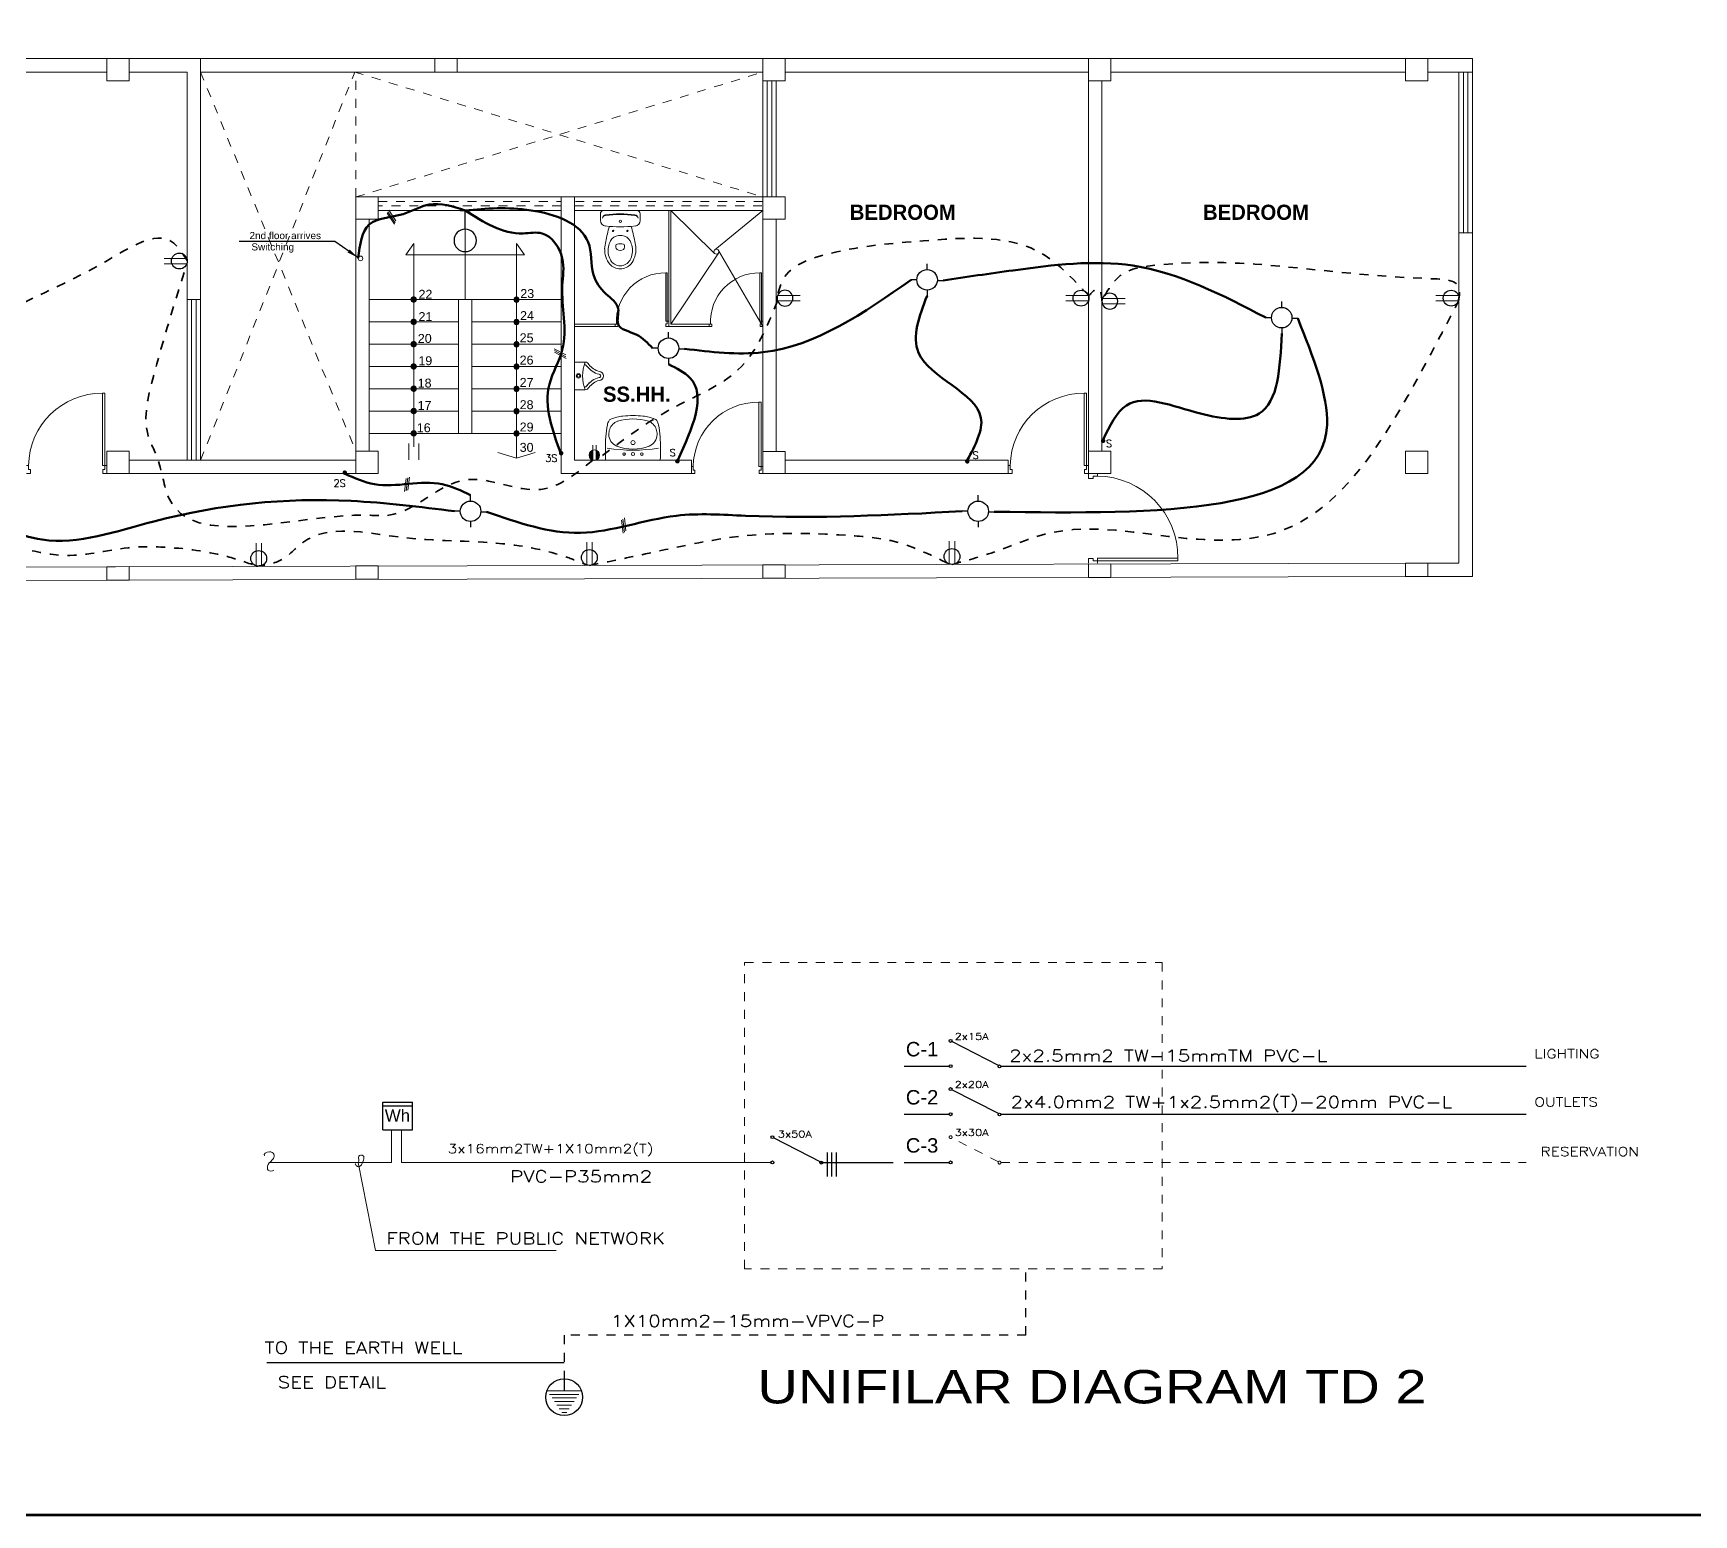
# Model space of a CAD drawing. Header units: millimetres. Extents: x 565 to 912, y 163 to 192.
# Drawn here: x 870.64 to 889.25, y 163.22 to 179.82 of the extents above; entities that cross this region are included whole.
import ezdxf

# ---------------------------------------------------------------- set-up
doc = ezdxf.new("R2010")
doc.units = ezdxf.units.MM
doc.header["$LTSCALE"] = 0.0125
doc.linetypes.add('DASHED', pattern=[0.75, 0.5, -0.25])
doc.linetypes.add('DASHED2', pattern=[9.525, 6.35, -3.175])
for name, color, linetype in [('02', 2, 'Continuous'), ('DEQUIPO', 3, 'Continuous'), ('EQUIP', 3, 'Continuous'), ('SANITARIOS', 3, 'Continuous'), ('TEXTOS06', 6, 'Continuous')]:
    doc.layers.add(name, color=color, linetype=linetype)
for name, color, linetype, lineweight in [('03', 3, 'Continuous', 0), ('EQUIPO', 2, 'Continuous', 15), ('luz', 20, 'Continuous', 50), ('MARKO', 186, 'Continuous', 80), ('MURO ALTO', 40, 'Continuous', 70), ('P2A', 4, 'DASHED2', 35), ('proy', 254, 'Continuous', 0), ('PROYECCCIONES', 9, 'DASHED2', 9), ('TEXTO', 6, 'Continuous', 15), ('textoluz', 2, 'Continuous', 5), ('TEXTURA', 210, 'Continuous', 5)]:
    doc.layers.add(name, color=color, linetype=linetype, lineweight=lineweight)
doc.styles.add('ARIAL', font='arial.ttf')
doc.styles.add('F-1', font='arial.ttf', dxfattribs={"height": 0.3})
doc.styles.add('op', font='romab___.ttf')
doc.styles.add('R02TITULOS', font='swisse.ttf', dxfattribs={"width": 1.2, "height": 1})
doc.styles.add('ROMANS', font='romans.shx')
doc.styles.add('SIMPLEX', font='simplex.shx')
doc.styles.add('STYLE1', font='arial.ttf', dxfattribs={"height": 0.5})
doc.dimstyles.get("Standard").update_dxf_attribs({"dimtxt": 0.18, "dimasz": 0.18, "dimexe": 0.18, "dimexo": 0.0625, "dimgap": 0.09, "dimtad": 0, "dimtih": 1, "dimtoh": 1, "dimdec": 4, "dimzin": 0, "dimdsep": 46, "dimtxsty": 'Standard', "dimcen": 0.09, "dimadec": 0, "dimazin": 0, "dimtfac": 1, "dimtdec": 4, "dimtofl": 0, "dimtmove": 0, "dimatfit": 3, "dimfxl": 0, "dimtolj": 1, "dimtzin": 0, "dimarcsym": 0})

# ---------------------------------------------------------------- blocks, each defined once
blk = doc.blocks.new('P1.0m')
at = {"layer": 'EQUIPO'}
blk.add_lwpolyline([(0.025, 0), (0.055, 0), (0.055, 0.9), (0.025, 0.9)], close=True, dxfattribs=at)
for points in [[(0, -0.1), (0.05, -0.1), (0.05, -0.05), (0.025, -0.05), (0.025, 0), (0, 0)], [(1, -0.1), (0.95, -0.1), (0.95, -0.05), (0.975, -0.05), (0.975, 0), (1, 0)]]:
    blk.add_lwpolyline(points, dxfattribs=at)
at = {"layer": 'EQUIPO', "color": 252}
blk.add_arc((0.065, -0.01), 0.91, 0.6296, 90.6296, dxfattribs=at)
blk = doc.blocks.new('P0.9m')
at = {"xscale": 0.9000092295639774, "yscale": 0.9000092295639774, "zscale": 0.9000092295639774}
blk.add_blockref('P1.0m', (-0.9, 0), dxfattribs=at)
blk = doc.blocks.new('p-0.80')
at = {"layer": 'proy', "xscale": -0.7999999999999545, "yscale": 0.8000000000000114}
blk.add_blockref('P1.0m', (0.8, 0.08), dxfattribs=at)
blk = doc.blocks.new('2salago2')
at = {"color": 0}
blk.add_line((0.306, 0), (-0.306, 0), dxfattribs=at)
for centre, radius in [((-0.1, -0.07), 0.015), ((0, -0.198), 0.023), ((0, -0.07), 0.0175), ((0.1, -0.07), 0.015)]:
    blk.add_circle(centre, radius, dxfattribs=at)
for centre, radius, start, end in [((2.191, -0.113), 2.5, 177.4205, 183.4509), ((-2.191, -0.113), 2.5, 356.5491, 2.5795), ((0, -1.913), 1.8, 80.8164, 99.1836), ((-0.131, -0.29), 0.14, 111.339, 179.542), ((0, -0.625), 0.5, 68.661, 111.339), ((0.131, -0.29), 0.14, 0.458, 68.661), ((0.446, -0.238), 0.75, 181.8825, 192.3676), ((-0.091, -0.29), 0.18, 179.542, 199.3667), ((-0.129, -0.303), 0.14, 199.3667, 251.7), ((0.129, -0.303), 0.14, 288.3, 340.6333), ((0.091, -0.29), 0.18, 340.6333, 0.458), ((-0.446, -0.238), 0.75, 347.6324, 358.1175), ((-0.075, -0.34), 0.22, 195.6857, 206.8202), ((-0.229, -0.417), 0.048, 206.8202, 247.8767), ((-0.058, 0.002), 0.5, 247.8767, 263.7815), ((0, 0.086), 0.55, 251.7, 288.3), ((0, 0.9), 1.4, 265.3857, 274.6143), ((0.058, 0.002), 0.5, 276.2185, 292.1233), ((0.229, -0.417), 0.048, 292.1233, 333.1798), ((0.075, -0.34), 0.22, 333.1798, 344.3143)]:
    blk.add_arc(centre, radius, start, end, dxfattribs=at)
blk = doc.blocks.new('Urin-1zp')
for p, q in [((-0.156, 0), (0.156, 0)), ((-0.156, -0.12), (-0.156, 0)), ((0.156, -0.12), (0.156, 0))]:
    blk.add_line(p, q)
blk.add_lwpolyline([(0.156, -0.12, -0.230187), (0.128, -0.162, 0.160749), (0.05, -0.275, -1), (-0.05, -0.275, 0.160749), (-0.128, -0.162, -0.230187), (-0.156, -0.12)], format="xyb")
at = {"color": 9}
blk.add_lwpolyline([(-0.128, -0.11), (-0.128, -0.113), (-0.127, -0.116, 0.230187), (-0.113, -0.136), (-0.109, -0.138, -0.16973), (-0.019, -0.275, 1.058274), (0.019, -0.275, -0.16973), (0.109, -0.138), (0.113, -0.136, 0.23226), (0.127, -0.116), (0.128, -0.113), (0.128, -0.11)], format="xyb", dxfattribs=at)
for radius in [0.025, 0.015]:
    blk.add_circle((0, -0.045), radius, dxfattribs=at)
for centre, radius, start, end in [((0, -0.513), 0.423, 68.2968, 111.7032), ((-0.099, -0.111), 0.0284, 188.5669, 240.4187), ((-0.26, -0.336), 0.249, 14.2251, 52.7571)]:
    blk.add_arc(centre, radius, start, end)
blk = doc.blocks.new('2SAINVI1')
at = {"color": 0, "linetype": 'ByBlock'}
for p, q in [((0.04, 0.222), (0.112, 0.222)), ((0, -0.183), (0, 0.183)), ((0.413, 0.048), (0.393, 0.048)), ((0.413, -0.048), (0.393, -0.048)), ((0.04, -0.222), (0.112, -0.222))]:
    blk.add_line(p, q, dxfattribs=at)
for centre, radius in [((0.122, 0), 0.0135), ((0.122, 0), 0.0135), ((0.23, 0.08), 0.0075), ((0.23, -0.08), 0.0075)]:
    blk.add_circle(centre, radius, dxfattribs=at)
for centre, radius, start, end in [((0.04, 0.183), 0.04, 90, 180), ((0.089, 0.16), 0.04, 90, 173.7281), ((0.096, 0.16), 0.04, 100.2428, 173.7859), ((0.112, 0.159), 0.064, 6.7931, 90), ((1.54, 0), 1.5, 173.7281, 186.2719), ((1.54, 0), 1.493, 173.6755, 186.3306), ((-1.219, 0), 1.404, 353.2069, 6.7931), ((0.85, -2.286), 2.5, 101.5744, 105.544), ((0.46, 0), 0.18, 173.7581, 186.2419), ((0.396, 0.007), 0.116, 117.4027, 173.7581), ((0.458, -0.112), 0.25, 101.6195, 117.4027), ((0.476, -0.423), 0.6, 94.3794, 102.2907), ((0.676, 0), 0.3, 173.3508, 186.6492), ((0.393, 0.033), 0.015, 90, 173.3508), ((0.451, -0.079), 0.216, 60.8839, 101.6195), ((0.413, 0.018), 0.03, 36.8699, 90), ((0.44, -0.085), 0.26, 51.2869, 92.3028), ((0.389, 0), 0.06, 323.1301, 36.8699), ((0.495, 0), 0.126, 299.1161, 60.8839), ((0.495, 0), 0.16, 312.4362, 47.5638), ((0.04, -0.183), 0.04, 180, 270), ((0.089, -0.16), 0.04, 186.2719, 270), ((0.096, -0.16), 0.04, 186.2141, 259.7572), ((0.112, -0.159), 0.064, 270, 353.2069), ((0.85, 2.286), 2.5, 254.456, 258.4256), ((0.396, -0.007), 0.116, 186.2419, 242.5973), ((0.458, 0.112), 0.25, 242.5973, 258.3805), ((0.476, 0.423), 0.6, 257.7093, 265.6206), ((0.393, -0.033), 0.015, 186.6492, 270), ((0.451, 0.079), 0.216, 258.3805, 299.1161), ((0.413, -0.018), 0.03, 270, 323.1301), ((0.44, 0.085), 0.26, 267.6972, 308.7131)]:
    blk.add_arc(centre, radius, start, end, dxfattribs=at)
blk = doc.blocks.new('A$C66DD50C7')
at = {"layer": '02', "color": 4}
for p, q in [((0.179, 0.294), (0.179, 0.359)), ((0.064, 0.179), (0, 0.179)), ((0.179, 0.064), (0.179, 0)), ((0.294, 0.173), (0.359, 0.173))]:
    blk.add_line(p, q, dxfattribs=at)
blk.add_circle((0.179, 0.179), 0.115, dxfattribs=at)
blk = doc.blocks.new('2')
at = {"layer": 'DEQUIPO', "color": 3, "linetype": 'Continuous'}
blk.add_line((0.212, 0), (0, 0), dxfattribs=at)
blk.add_circle((0.337, 0), 0.125, dxfattribs=at)
at = {"layer": 'EQUIP'}
for p, q in [((0, 0.058), (0, -0.058)), ((0.212, 0), (0.154, 0))]:
    blk.add_line(p, q, dxfattribs=at)
blk = doc.blocks.new('111')
at = {"layer": 'SANITARIOS', "lineweight": 13, "ltscale": 0.13}
for p, q in [((168.424, -40.009), (168.678, -40.009)), ((168.424, -40.069), (168.678, -40.069))]:
    blk.add_line(p, q, dxfattribs=at)
at = {"layer": 'SANITARIOS'}
blk.add_circle((168.507, -40.039), 0.0886, dxfattribs=at)
blk = doc.blocks.new('interr-agua')
at = {"layer": 'proy', "linetype": 'ByBlock', "ltscale": 0.3}
h = blk.add_hatch(color=256, dxfattribs=at)
h.paths.add_polyline_path([(0.031, 0.089, 0.322823), (-0.01, 0.032, 0.322823), (0.031, -0.024)])
h.paths.add_polyline_path([(0.068, 0.089), (0.068, -0.024, 0.322823), (0.109, 0.032, 0.322823)])
for p, q in [((0.031, 0.089), (0.031, -0.08)), ((0.068, 0.089), (0.068, -0.08))]:
    blk.add_line(p, q, dxfattribs=at)
at = {"layer": 'proy', "ltscale": 0.3}
blk.add_circle((0.05, 0.032), 0.0593, dxfattribs=at)

msp = doc.modelspace()

# ---------------------------------------------------------------- hatches: boundary and pattern name
at = {"layer": 'TEXTURA'}
h = msp.add_hatch(dxfattribs=at)
h.set_pattern_fill('LINE', color=256, scale=0.0001, style=0)
h.set_pattern_definition([(0, (444.52709266, 16.2887374), (0, 0.0003175), [])])
h.paths.add_polyline_path([(874.87806, 176.83532, 1), (874.93732, 176.83532, 1)])
h = msp.add_hatch(dxfattribs=at)
h.set_pattern_fill('LINE', color=256, scale=0.0001, style=0)
h.set_pattern_definition([(0, (445.6785132, 16.28767837), (0, 0.0003175), [])])
h.paths.add_polyline_path([(876.02948, 176.83426, 1), (876.08874, 176.83426, 1)])
h = msp.add_hatch(dxfattribs=at)
h.set_pattern_fill('LINE', color=256, scale=0.0001, style=0)
h.set_pattern_definition([(0, (444.52709266, 16.0387374), (0, 0.0003175), [])])
h.paths.add_polyline_path([(874.87806, 176.58532, 1), (874.93732, 176.58532, 1)])
h = msp.add_hatch(dxfattribs=at)
h.set_pattern_fill('LINE', color=256, scale=0.0001, style=0)
h.set_pattern_definition([(0, (445.6785132, 16.03767837), (0, 0.0003175), [])])
h.paths.add_polyline_path([(876.02948, 176.58426, 1), (876.08874, 176.58426, 1)])
h = msp.add_hatch(dxfattribs=at)
h.set_pattern_fill('LINE', color=256, scale=0.0001, style=0)
h.set_pattern_definition([(0, (444.52709266, 15.7887374), (0, 0.0003175), [])])
h.paths.add_polyline_path([(874.87806, 176.33532, 1), (874.93732, 176.33532, 1)])
h = msp.add_hatch(dxfattribs=at)
h.set_pattern_fill('LINE', color=256, scale=0.0001, style=0)
h.set_pattern_definition([(0, (445.6785132, 15.78767837), (0, 0.0003175), [])])
h.paths.add_polyline_path([(876.02948, 176.33426, 1), (876.08874, 176.33426, 1)])
h = msp.add_hatch(dxfattribs=at)
h.set_pattern_fill('LINE', color=256, scale=0.0001, style=0)
h.set_pattern_definition([(0, (444.52709266, 15.5387374), (0, 0.0003175), [])])
h.paths.add_polyline_path([(874.87806, 176.08532, 1), (874.93732, 176.08532, 1)])
h = msp.add_hatch(dxfattribs=at)
h.set_pattern_fill('LINE', color=256, scale=0.0001, style=0)
h.set_pattern_definition([(0, (445.6785132, 15.53767837), (0, 0.0003175), [])])
h.paths.add_polyline_path([(876.02948, 176.08426, 1), (876.08874, 176.08426, 1)])
h = msp.add_hatch(dxfattribs=at)
h.set_pattern_fill('LINE', color=256, scale=0.0001, style=0)
h.set_pattern_definition([(0, (444.52709266, 15.2887374), (0, 0.0003175), [])])
h.paths.add_polyline_path([(874.87806, 175.83532, 1), (874.93732, 175.83532, 1)])
h = msp.add_hatch(dxfattribs=at)
h.set_pattern_fill('LINE', color=256, scale=0.0001, style=0)
h.set_pattern_definition([(0, (445.6785132, 15.28767837), (0, 0.0003175), [])])
h.paths.add_polyline_path([(876.02948, 175.83426, 1), (876.08874, 175.83426, 1)])
h = msp.add_hatch(dxfattribs=at)
h.set_pattern_fill('LINE', color=256, scale=0.0001, style=0)
h.set_pattern_definition([(0, (444.52709266, 15.0387374), (0, 0.0003175), [])])
h.paths.add_polyline_path([(874.87806, 175.58532, 1), (874.93732, 175.58532, 1)])
h = msp.add_hatch(dxfattribs=at)
h.set_pattern_fill('LINE', color=256, scale=0.0001, style=0)
h.set_pattern_definition([(0, (445.6785132, 15.03767837), (0, 0.0003175), [])])
h.paths.add_polyline_path([(876.02948, 175.58426, 1), (876.08874, 175.58426, 1)])
h = msp.add_hatch(dxfattribs=at)
h.set_pattern_fill('LINE', color=256, scale=0.0001, style=0)
h.set_pattern_definition([(0, (444.52709266, 14.7887374), (0, 0.0003175), [])])
h.paths.add_polyline_path([(874.87806, 175.33532, 1), (874.93732, 175.33532, 1)])
h = msp.add_hatch(dxfattribs=at)
h.set_pattern_fill('LINE', color=256, scale=0.0001, style=0)
h.set_pattern_definition([(0, (445.6785132, 14.78767837), (0, 0.0003175), [])])
h.paths.add_polyline_path([(876.02948, 175.33426, 1), (876.08874, 175.33426, 1)])

# ---------------------------------------------------------------- linework, layer by layer
at = {"layer": '02', "color": 2, "linetype": 'Continuous', "ltscale": 0.25}
for p, q in [((881.4585, 168.25249), (880.9372, 168.52026)), ((881.4585, 167.71336), (880.9372, 167.98112)), ((879.47486, 167.16738), (878.94024, 167.44199)), ((879.53953, 167.27865), (879.53953, 167.00992)), ((879.59, 167.27865), (879.59, 167.00992)), ((879.63956, 167.27865), (879.63956, 167.00992)), ((879.47486, 167.16738), (880.27827, 167.16738)), ((876.59309, 164.92068), (873.26272, 164.92068))]:
    msp.add_line(p, q, dxfattribs=at)
at = {"layer": '02', "color": 2, "ltscale": 0.25}
for p, q in [((880.40114, 168.24565), (880.9067, 168.24565)), ((881.48741, 168.24565), (887.37059, 168.24565)), ((874.56168, 167.8424), (874.89358, 167.8424)), ((874.56168, 167.53276), (874.56168, 167.8424)), ((874.89358, 167.53276), (874.89358, 167.8424)), ((874.56168, 167.80197), (874.89358, 167.80197)), ((880.40114, 167.70652), (880.9067, 167.70652)), ((881.48741, 167.70652), (887.37059, 167.70652)), ((874.56168, 167.53276), (874.89358, 167.53276)), ((880.40114, 167.16738), (880.9067, 167.16738)), ((876.5937, 164.73576), (876.59375, 164.60822))]:
    msp.add_line(p, q, dxfattribs=at)
at = {"layer": '02', "color": 2, "linetype": 'DASHED', "ltscale": 0.25}
for p, q in [((881.76719, 165.23183), (881.76719, 165.97493)), ((881.76719, 165.23183), (876.59257, 165.23183)), ((876.59257, 165.23183), (876.59342, 164.73575))]:
    msp.add_line(p, q, dxfattribs=at)
at = {"layer": '02', "color": 2, "linetype": 'Continuous', "ltscale": 0.25}
for centre in [(880.92291, 168.52793), (880.92291, 168.24571), (881.47146, 168.24275), (880.92291, 167.98879), (880.92291, 167.70658), (881.47146, 167.70361), (878.92595, 167.44965), (878.92595, 167.16744), (879.4745, 167.16448), (880.92291, 167.16744)]:
    msp.add_circle(centre, 0.01621, dxfattribs=at)
at = {"layer": '02', "color": 2, "ltscale": 0.25}
msp.add_circle((876.59378, 164.53585), 0.20636, dxfattribs=at)
at = {"layer": 'EQUIPO'}
for p, q in [((877.7311, 177.13426), (877.7491, 177.13426)), ((877.7311, 176.59426), (877.7311, 177.13426)), ((877.7491, 177.13426), (877.7491, 176.59426)), ((878.7861, 177.13426), (878.8041, 177.13426)), ((878.7861, 176.59426), (878.7861, 177.13426)), ((878.8041, 177.13426), (878.8041, 176.59426)), ((877.7491, 176.59426), (877.7311, 176.59426)), ((877.7491, 176.59426), (877.7641, 176.59426)), ((877.7491, 176.56426), (877.7491, 176.59426)), ((878.8041, 176.59426), (878.7861, 176.59426)), ((878.8041, 176.59426), (878.8191, 176.59426)), ((878.8041, 176.56426), (878.8041, 176.59426)), ((877.1791, 176.55926), (877.1641, 176.55926)), ((877.1641, 176.53426), (877.1641, 176.55926)), ((877.1641, 176.53426), (877.1941, 176.53426)), ((877.1941, 176.55926), (877.1791, 176.55926)), ((877.1941, 176.53426), (877.1941, 176.55926)), ((877.7341, 176.56426), (877.7491, 176.56426)), ((877.7341, 176.53426), (877.7341, 176.56426)), ((877.7641, 176.53426), (877.7341, 176.53426)), ((878.2341, 176.55926), (878.2191, 176.55926)), ((878.2191, 176.53426), (878.2191, 176.55926)), ((878.2191, 176.53426), (878.2491, 176.53426)), ((878.2491, 176.55926), (878.2341, 176.55926)), ((878.2491, 176.53426), (878.2491, 176.55926)), ((878.7891, 176.56426), (878.8041, 176.56426)), ((878.7891, 176.53426), (878.7891, 176.56426)), ((878.8191, 176.53426), (878.7891, 176.53426))]:
    msp.add_line(p, q, dxfattribs=at)
at = {"layer": 'EQUIPO', "color": 252, "extrusion": (0, 0, -1)}
for centre, major_axis, ratio, start_param, end_param in [((877.7251, 176.58826), (0.50721, 0.20547), 0.99738668, 3.47425979, 5.1073394), ((878.7801, 176.58826), (0.50751, 0.20371), 0.99820271, 3.47078941, 5.10445246)]:
    msp.add_ellipse(centre, major_axis=major_axis, ratio=ratio, start_param=start_param, end_param=end_param, dxfattribs=at)
at = {"layer": 'luz'}
for points in [[(875.48411, 177.83426), (875.08227, 177.89908), (874.78881, 177.79355), (874.40911, 177.67565), (874.28545, 177.29978)], [(875.48411, 177.83426), (876.22196, 177.83426), (876.86244, 177.47781), (876.92344, 177.11234), (877.05964, 176.89915), (877.19799, 176.73336), (877.19799, 176.55926), (877.40126, 176.44232), (877.5826, 176.28974)], [(875.48411, 177.83426), (876.13475, 177.5763), (876.34483, 177.5763), (876.57241, 177.29654), (876.57241, 176.99056), (876.57241, 176.27369), (876.42833, 175.88836), (876.5591, 175.10057)], [(884.45427, 176.63236), (882.96413, 177.21559), (881.62336, 177.16186), (880.83961, 177.04982)], [(880.48088, 177.05629), (878.8191, 176.24404), (877.94132, 176.28328)], [(880.65944, 176.87688), (880.56328, 176.23939), (881.26312, 175.51143), (881.10969, 175.03426)], [(881.41252, 174.45669), (885.14201, 175.42984), (884.813, 176.6259)], [(882.6316, 175.26451), (882.89298, 175.64969), (883.72277, 175.55762), (884.37968, 175.55762), (884.63283, 176.45296)], [(877.76116, 176.11034), (878.00247, 175.95844), (877.86758, 175.03426)], [(874.13763, 174.8831), (874.46765, 174.76645), (875.22779, 174.76645), (875.54489, 174.64256)], [(869.9516, 174.45669), (870.74352, 174.14543), (871.99701, 174.34979), (874.20494, 174.57871), (875.36548, 174.46315)], [(875.72421, 174.45669), (876.77588, 174.22108), (877.85031, 174.41267), (878.62486, 174.41267), (881.05379, 174.46315)]]:
    msp.add_spline(points, degree=3, dxfattribs=at)
at = {"layer": 'MARKO'}
msp.add_lwpolyline([(848.14292, 191.71852), (848.14292, 163.21852), (911.73619, 163.21852), (911.73619, 191.71852)], close=True, dxfattribs=at)
at = {"layer": 'MURO ALTO'}
msp.add_line((871.4691, 174.88442), (871.4691, 174.88426), dxfattribs=at)
at = {"layer": 'P2A'}
for points in [[(872.3691, 177.27121), (872.19642, 177.48355), (871.45623, 177.26181), (869.614, 176.15312), (869.0676, 175.03949)], [(882.46796, 176.8802), (881.89055, 177.38031), (880.61587, 177.49242), (879.57895, 177.35393), (879.04398, 177.05714), (878.9834, 176.8787)], [(886.61395, 176.82017), (886.6191, 176.97274), (886.29401, 177.06895), (883.243, 177.22258), (882.82402, 177.10262), (882.61913, 176.82084)], [(876.91276, 175.03426), (876.33092, 174.70642), (875.48343, 174.81446), (874.62693, 174.41833), (874.39289, 174.41833), (872.15659, 174.6254), (872.0441, 175.03426), (871.92803, 175.32825), (871.98419, 175.94519), (872.36401, 177.23619)], [(882.6191, 176.82017), (882.58083, 176.95925), (882.46925, 176.87635)], [(878.98394, 176.8202), (878.54077, 176.046), (877.84811, 175.63955), (876.95026, 175.03426)], [(880.93972, 173.86719), (881.4065, 174.00426), (882.01722, 174.21421), (883.56329, 174.15943), (884.60453, 174.23441), (886.11378, 175.87548), (886.60885, 176.80865)], [(873.14095, 173.846), (873.41637, 173.91443), (873.66666, 174.11438), (874.74294, 174.17437), (875.90358, 174.09895), (876.63444, 173.94399), (876.84389, 173.86221)], [(876.87713, 173.85615), (877.43038, 173.96899), (878.62573, 174.18896), (879.82215, 174.18896), (880.25266, 174.13397), (880.90589, 173.87349)], [(869.70045, 173.84261), (870.03394, 174.04742), (870.96028, 173.96913), (871.71116, 174.05411), (872.19674, 174.05411), (872.82066, 173.95442), (873.14094, 173.85131)]]:
    msp.add_spline(points, degree=3, dxfattribs=at)
at = {"layer": 'proy'}
for p, q in [((874.5091, 177.98426), (876.5591, 177.98426)), ((878.8191, 177.98426), (876.7091, 177.98426)), ((876.5591, 177.83426), (874.5091, 177.83426)), ((874.61085, 177.80148), (874.69188, 177.67925)), ((874.61085, 177.80148), (874.69188, 177.67925)), ((874.61834, 177.81847), (874.69936, 177.69624)), ((874.62675, 177.83759), (874.70778, 177.71536)), ((876.7091, 177.83426), (878.8191, 177.83426)), ((877.7641, 177.83426), (877.7641, 176.53426)), ((877.7891, 177.83426), (878.27887, 177.35143)), ((877.7891, 177.83426), (877.7891, 176.55926)), ((878.8191, 177.83426), (878.28077, 177.39302)), ((874.81775, 177.33426), (874.90911, 177.46249)), ((874.90911, 177.33426), (874.81775, 177.33426)), ((874.90911, 177.46249), (874.90911, 177.33426)), ((874.90911, 177.33426), (876.05911, 177.33426)), ((876.15048, 177.33428), (876.05911, 177.46251)), ((876.05911, 177.46251), (876.05911, 177.33428)), ((876.05911, 177.33428), (876.15048, 177.33428)), ((877.7891, 176.55926), (878.32179, 177.35581)), ((878.8191, 176.53426), (878.3227, 177.38547)), ((877.1641, 176.55926), (876.7091, 176.55926)), ((877.1891, 176.53426), (876.7091, 176.53426)), ((878.2191, 176.53426), (877.7641, 176.53426)), ((878.2191, 176.55926), (877.7891, 176.55926)), ((876.48154, 176.28348), (876.61074, 176.21411)), ((876.48316, 176.26265), (876.61237, 176.19329)), ((876.48461, 176.24414), (876.61381, 176.17478)), ((876.48461, 176.24414), (876.61381, 176.17478)), ((874.82382, 174.82831), (874.80471, 174.68291)), ((874.82382, 174.82831), (874.80471, 174.68291)), ((874.84061, 174.83622), (874.82151, 174.69082)), ((874.85951, 174.84511), (874.84041, 174.69972)), ((877.23706, 174.36393), (877.25468, 174.21835)), ((877.23706, 174.36393), (877.25468, 174.21835)), ((877.25137, 174.37576), (877.26898, 174.23018)), ((877.26746, 174.38908), (877.28508, 174.2435))]:
    msp.add_line(p, q, dxfattribs=at)
at = {"layer": 'proy', "linetype": 'Continuous', "ltscale": 0.25}
for p, q in [((874.65795, 167.16738), (874.65795, 167.53276)), ((874.76951, 167.16738), (874.76951, 167.53276)), ((873.2941, 167.16738), (874.65795, 167.16738)), ((874.48104, 166.17949), (874.28639, 167.16738)), ((874.76951, 167.16738), (878.90974, 167.16738)), ((876.50374, 166.17949), (874.48104, 166.17949)), ((876.78446, 164.60829), (876.40303, 164.60815)), ((876.75885, 164.56763), (876.43046, 164.56763)), ((876.73172, 164.5274), (876.4574, 164.5273)), ((876.70444, 164.48696), (876.4844, 164.48687)), ((876.67703, 164.44632), (876.51149, 164.44632)), ((876.64975, 164.40589), (876.5385, 164.40589)), ((876.62247, 164.36545), (876.56551, 164.36545))]:
    msp.add_line(p, q, dxfattribs=at)
at = {"layer": 'proy', "const_width": 0.025}
for points in [[(882.6191, 175.25201, 1), (882.6441, 175.25201, 1)], [(876.5466, 175.11307, 1), (876.5716, 175.11307, 1)], [(874.12242, 174.8953, 1), (874.14742, 174.8953, 1)], [(877.84919, 175.02324, 1), (877.87419, 175.02324, 1)], [(881.09719, 175.02176, 1), (881.12219, 175.02176, 1)]]:
    msp.add_lwpolyline(points, format="xyb", close=True, dxfattribs=at)
at = {"layer": 'proy'}
for centre, radius in [((874.31124, 177.29534), 0.02617), ((878.29852, 177.37137), 0.02799)]:
    msp.add_circle(centre, radius, dxfattribs=at)
at = {"layer": 'proy', "linetype": 'Continuous', "ltscale": 0.25}
for points, start_tangent, end_tangent in [([(873.23414, 167.24187), (873.29042, 167.28603), (873.34, 167.25793), (873.33598, 167.21244), (873.27568, 167.14286), (873.27836, 167.07864), (873.34, 167.07997)], (-0.6601685, 0.75111754), (0.81965027, 0.57286424)), ([(874.28639, 167.16738), (874.29103, 167.23518), (874.34196, 167.24187), (874.3433, 167.19237), (874.26423, 167.13216), (874.25351, 167.15089)], (0.76208902, 0.64747226), (0.55530088, -0.83164953))]:
    msp.add_spline(points, degree=3, dxfattribs=dict(at, start_tangent=start_tangent, end_tangent=end_tangent))
at = {"layer": 'PROYECCCIONES'}
for p, q in [((872.5191, 175.03426), (874.24678, 179.38426)), ((872.5191, 179.38426), (874.25913, 175.13432)), ((874.24678, 179.38426), (878.8191, 177.98426)), ((874.2591, 177.98426), (878.8191, 179.38426)), ((874.2591, 177.98426), (874.2591, 179.38426)), ((874.5091, 177.93426), (876.5591, 177.93426)), ((876.5591, 177.88426), (874.5091, 177.88426)), ((878.8191, 177.93426), (876.7091, 177.93426)), ((876.7091, 177.88426), (878.8191, 177.88426)), ((881.4585, 167.17422), (880.9372, 167.44199)), ((881.48741, 167.16738), (887.37059, 167.16738))]:
    msp.add_line(p, q, dxfattribs=at)
msp.add_lwpolyline([(878.61453, 169.40525), (883.29207, 169.40525), (883.29207, 165.97493), (878.61453, 165.97493)], close=True, dxfattribs=at)
for centre in [(880.92291, 167.44965), (881.47146, 167.16448)]:
    msp.add_circle(centre, 0.01621, dxfattribs=at)
at = {"layer": 'TEXTURA'}
for p, q in [((850.4191, 179.53426), (871.4691, 179.53426)), ((867.4691, 179.38426), (871.4691, 179.38426)), ((871.7191, 179.53426), (872.5191, 179.53426)), ((871.7191, 179.38426), (872.3691, 179.38426)), ((872.3691, 179.38426), (872.3691, 177.61515)), ((872.5191, 179.53426), (875.14505, 179.53426)), ((872.5191, 179.38426), (872.5191, 179.53426)), ((872.5191, 179.38426), (872.5191, 177.61515)), ((872.5191, 179.38426), (875.14505, 179.38426)), ((875.39505, 179.53426), (878.8191, 179.53426)), ((875.39505, 179.38426), (878.8191, 179.38426)), ((879.0691, 179.53426), (882.46945, 179.53426)), ((879.0691, 179.38426), (882.46945, 179.38426)), ((882.71945, 179.53426), (886.2691, 179.53426)), ((882.71945, 179.38426), (886.0191, 179.38426)), ((886.2691, 179.53426), (886.7691, 179.53426)), ((886.2691, 179.38426), (886.7691, 179.38426)), ((886.6191, 177.58426), (886.6191, 179.38426)), ((886.6191, 179.38426), (886.6191, 173.88313)), ((886.6191, 179.38426), (886.7691, 179.38426)), ((886.6691, 177.58426), (886.6691, 179.38426)), ((886.7191, 179.38426), (886.7191, 177.58426)), ((886.7691, 179.53426), (886.7691, 173.73353)), ((886.7691, 179.38426), (886.7691, 177.58426)), ((872.3691, 179.28426), (872.3691, 176.83426)), ((878.8191, 179.28426), (878.8191, 177.98426)), ((878.8691, 179.28426), (878.8691, 177.98426)), ((878.9191, 177.98426), (878.9191, 179.28426)), ((878.9691, 177.98426), (878.9691, 179.28426)), ((882.46945, 179.28426), (882.4691, 175.13442)), ((882.6191, 179.28426), (882.6191, 175.13442)), ((876.5591, 177.98426), (876.5591, 174.88434)), ((876.7091, 177.98426), (876.5591, 177.98426)), ((876.7091, 177.98426), (876.7091, 177.83426)), ((878.8191, 177.98426), (878.9691, 177.98426)), ((878.8191, 177.98426), (878.8191, 175.13426)), ((874.2591, 177.73426), (874.25913, 174.88432)), ((874.40911, 177.73426), (874.40913, 175.13432)), ((875.48411, 176.83426), (875.48411, 177.83426)), ((876.7091, 177.83426), (876.7091, 175.03426)), ((878.9691, 177.73426), (878.9691, 175.13426)), ((872.5191, 176.83426), (872.5191, 177.61515)), ((886.6191, 177.58426), (886.7691, 177.58426)), ((874.90911, 175.18292), (874.90911, 177.33426)), ((876.05911, 177.33426), (876.05911, 175.05925)), ((872.3691, 176.83426), (872.5191, 176.83426)), ((872.3691, 176.83426), (872.3691, 175.03426)), ((872.4191, 176.83426), (872.4191, 175.03426)), ((872.4691, 176.83426), (872.4691, 175.03426)), ((872.5191, 176.83426), (872.5191, 175.03426)), ((874.40911, 176.83426), (875.40911, 176.83426)), ((875.40911, 176.83426), (875.55911, 176.83426)), ((875.40911, 175.33426), (875.40911, 176.83426)), ((875.55911, 176.83426), (876.5591, 176.83426)), ((875.55911, 175.33426), (875.55911, 176.83426)), ((874.40911, 176.58426), (875.40911, 176.58426)), ((875.55911, 176.58426), (876.5591, 176.58426)), ((876.05911, 176.55463), (876.05911, 176.36388)), ((874.40911, 176.33426), (875.40911, 176.33426)), ((875.55911, 176.33426), (876.5591, 176.33426)), ((876.05911, 176.30463), (876.05911, 176.11388)), ((874.40911, 176.08426), (875.40911, 176.08426)), ((875.55911, 176.08426), (876.5591, 176.08426)), ((876.05911, 176.05463), (876.05911, 175.86388)), ((874.40911, 175.83426), (875.40911, 175.83426)), ((875.55911, 175.83426), (876.5591, 175.83426)), ((876.05911, 175.80463), (876.05911, 175.62891)), ((874.40911, 175.58426), (875.40911, 175.58426)), ((875.55911, 175.58426), (876.5591, 175.58426)), ((876.05911, 175.55463), (876.05911, 175.36388)), ((874.40911, 175.33426), (875.40911, 175.33426)), ((875.40911, 175.33426), (875.55911, 175.33426)), ((875.55911, 175.33426), (876.5591, 175.33426)), ((871.7191, 175.13442), (871.7191, 175.03426)), ((874.85447, 175.22131), (874.85447, 175.03898)), ((874.96376, 175.22131), (874.96376, 175.03898)), ((876.05911, 175.05925), (875.84985, 175.12131)), ((876.05911, 175.05925), (876.26837, 175.12131)), ((872.3691, 175.03426), (871.7191, 175.03426)), ((872.3691, 175.03426), (874.25913, 175.03426)), ((876.7091, 175.03426), (878.0191, 175.03426)), ((878.0191, 174.88435), (878.0191, 175.03426)), ((879.0691, 175.03426), (881.56945, 175.03426)), ((881.56945, 174.88441), (881.56945, 175.03426)), ((871.4691, 174.88442), (871.7191, 174.88442)), ((871.7191, 174.88442), (871.7191, 174.88426)), ((871.7191, 174.88426), (872.5191, 174.88426)), ((872.5191, 174.8843), (874.25913, 174.88432)), ((876.5591, 174.88434), (878.0191, 174.88435)), ((879.0691, 174.88436), (881.56945, 174.88441)), ((882.6191, 174.88442), (882.6191, 174.88426)), ((886.1191, 174.88442), (886.1191, 174.88426)), ((886.2691, 174.88442), (886.2691, 174.88426)), ((862.7191, 173.81768), (886.0191, 173.88099)), ((886.26938, 173.88167), (886.6191, 173.88303)), ((862.7191, 173.66768), (886.0191, 173.73167)), ((886.2691, 173.73167), (886.7691, 173.73303))]:
    msp.add_line(p, q, dxfattribs=at)
for points in [[(871.4691, 179.28426), (871.7191, 179.28426), (871.7191, 179.53426), (871.4691, 179.53426)], [(875.14505, 179.38426), (875.39505, 179.38426), (875.39505, 179.53426), (875.14505, 179.53426)], [(878.8191, 179.28426), (879.0691, 179.28426), (879.0691, 179.53426), (878.8191, 179.53426)], [(882.46945, 179.28426), (882.71945, 179.28426), (882.71945, 179.53426), (882.46945, 179.53426)], [(886.0191, 179.28426), (886.2691, 179.28426), (886.2691, 179.53426), (886.0191, 179.53426)], [(874.2591, 177.73426), (874.5091, 177.73426), (874.5091, 177.98426), (874.2591, 177.98426)], [(878.8191, 177.73426), (879.0691, 177.73426), (879.0691, 177.98426), (878.8191, 177.98426)], [(878.8191, 174.88426), (879.0691, 174.88426), (879.0691, 175.13426), (878.8191, 175.13426)], [(882.46945, 175.13442), (882.71945, 175.13442), (882.71945, 174.88442), (882.46945, 174.88442)], [(886.0191, 175.13442), (886.2691, 175.13442), (886.2691, 174.88442), (886.0191, 174.88442)], [(871.46921, 173.69213), (871.71921, 173.69213), (871.71948, 173.84214), (871.46949, 173.84146)], [(874.25913, 173.70212), (874.50913, 173.70212), (874.50913, 173.85212), (874.25913, 173.85212)], [(878.8191, 173.71143), (879.0691, 173.71143), (879.06937, 173.86211), (878.81938, 173.86143)], [(882.46948, 173.72134), (882.71948, 173.72134), (882.71945, 173.87202), (882.4691, 173.87134)], [(886.0191, 173.73167), (886.2691, 173.73167), (886.26938, 173.88167), (886.0191, 173.88099)]]:
    msp.add_lwpolyline(points, close=True, dxfattribs=at)
for points in [[(871.4691, 174.88442), (871.4691, 175.13442), (871.7191, 175.13442)], [(874.25913, 174.88432), (874.50913, 174.88432), (874.50913, 175.13432), (874.25913, 175.13432), (874.25913, 174.88432)], [(871.7191, 175.03426), (871.7191, 174.88442)]]:
    msp.add_lwpolyline(points, dxfattribs=at)
for centre in [(874.90769, 176.83532), (876.05911, 176.83426), (874.90769, 176.58532), (876.05911, 176.58426), (874.90769, 176.33532), (876.05911, 176.33426), (874.90769, 176.08532), (876.05911, 176.08426), (874.90769, 175.83532), (876.05911, 175.83426), (874.90769, 175.58532), (876.05911, 175.58426), (874.90769, 175.33532), (876.05911, 175.33426)]:
    msp.add_circle(centre, 0.02963, dxfattribs=at)

# ---------------------------------------------------------------- block references
at = {"layer": 'luz', "rotation": 180}
msp.add_blockref('interr-agua', (876.98121, 175.12284), dxfattribs=at)
at = {"layer": 'proy'}
for name, p, rotation in [('2SAINVI1', (877.22183, 177.83426), 270), ('111', (1040.78794, 137.22709), 180), ('111', (1050.88512, 136.78267), 179.9903291704223), ('111', (1055.03787, 136.81107), 180), ('Urin-1zp', (876.7091, 175.97909), 89.99999999999999), ('2salago2', (877.3641, 175.03426), 180), ('111', (833.13184, 5.42739), 90), ('111', (836.83701, 5.43745), 90), ('111', (840.89961, 5.44849), 90)]:
    msp.add_blockref(name, p, dxfattribs=dict(at, rotation=rotation))
for p in [(880.48088, 176.87688), (884.45427, 176.45296), (877.5826, 176.11034), (875.36548, 174.28375), (881.05379, 174.28375)]:
    msp.add_blockref('A$C66DD50C7', p, dxfattribs=at)
at = {"layer": 'proy', "xscale": -1}
for p, rotation in [((710.56677, 136.78267), 180.0096708295777), ((714.20036, 136.77784), 180)]:
    msp.add_blockref('111', p, dxfattribs=dict(at, rotation=rotation))
at = {"layer": 'SANITARIOS', "lineweight": 13, "xscale": -1, "rotation": 90}
msp.add_blockref('2', (875.48411, 177.83426), dxfattribs=at)
at = {"layer": 'TEXTURA', "xscale": -1}
for p in [(870.5691, 174.97426), (881.56945, 174.97443)]:
    msp.add_blockref('P0.9m', p, dxfattribs=at)
at = {"layer": 'TEXTURA'}
msp.add_blockref('p-0.80', (878.0191, 174.88435), dxfattribs=at)
at = {"layer": 'TEXTURA', "xscale": -1, "rotation": 270}
msp.add_blockref('P1.0m', (882.56945, 173.88167), dxfattribs=at)

# ---------------------------------------------------------------- texts
at = {"layer": '02', "color": 2, "ltscale": 0.25, "style": 'F-1'}
msp.add_text('Wh', height=0.134784, dxfattribs=at).set_placement((874.58399, 167.62517))
at = {"layer": '03', "color": 3, "ltscale": 0.25, "style": 'SIMPLEX', "width": 1.25}
for s, height, p in [('2x15A', 0.07488, (880.96816, 168.54175)), ('2x2.5mm2 TW-15mmTM PVC-L ', 0.13104, (881.57927, 168.2978)), ('LIGHTING', 0.1008, (887.46431, 168.33318)), ('2x20A', 0.07488, (880.96816, 168.00262)), ('2x4.0mm2 TW+1x2.5mm2(T)-20mm PVC-L ', 0.13104, (881.59522, 167.77778)), ('OUTLETS ', 0.1008, (887.46431, 167.79404)), ('3x50A', 0.07488, (878.98742, 167.44727)), ('3x30A', 0.07488, (880.96816, 167.46348)), ('3x16mm2TW+1X10mm2(T)', 0.1008, (875.28845, 167.26984)), ('RESERVATION', 0.1008, (887.53433, 167.23843)), ('PVC-P35mm2', 0.13104, (875.98716, 166.94422)), ('FROM THE PUBLIC NETWORK', 0.13104, (874.60111, 166.2499)), ('1X10mm2-15mm-VPVC-P', 0.13104, (877.11377, 165.32597)), ('TO THE EARTH WELL', 0.13104, (873.23498, 165.02392)), ('SEE DETAIL', 0.13104, (873.38279, 164.63866))]:
    msp.add_text(s, height=height, dxfattribs=at).set_placement(p)
at = {"layer": '03', "color": 3, "ltscale": 0.25, "style": 'F-1'}
for s, p in [('C-1', (880.42132, 168.35493)), ('C-2', (880.42132, 167.8158)), ('C-3', (880.42132, 167.27666))]:
    msp.add_text(s, height=0.161741, dxfattribs=at).set_placement(p)
at = {"layer": 'proy'}
for s, height, style, p in [('BEDROOM', 0.17, 'op', (879.79343, 177.72805)), ('BEDROOM', 0.17, 'op', (883.75089, 177.72805)), ('SS.HH.', 0.17, 'op', (877.02819, 175.68939)), ('3S', 0.08, 'ROMANS', (876.3813, 175.01821)), ('S', 0.08, 'ROMANS', (877.77544, 175.07951)), ('S', 0.08, 'ROMANS', (881.16998, 175.05085)), ('S', 0.08, 'ROMANS', (882.66305, 175.18191)), ('2S', 0.08, 'ROMANS', (874.00808, 174.7374))]:
    msp.add_text(s, height=height, dxfattribs=dict(at, style=style)).set_placement(p)
at = {"layer": 'TEXTO', "style": 'ARIAL'}
msp.add_text('29', height=0.1, dxfattribs=at).set_placement((876.09453, 175.3568))
at = {"layer": 'textoluz', "style": 'STYLE1'}
for s, p in [('2nd floor arrives', (873.06728, 177.51233)), ('Switching', (873.08868, 177.38511))]:
    msp.add_text(s, height=0.08, dxfattribs=at).set_placement(p)
at = {"layer": 'TEXTOS06', "ltscale": 0.1, "style": 'R02TITULOS', "width": 1.2}
msp.add_text('UNIFILAR DIAGRAM TD 2', height=0.3744, dxfattribs=at).set_placement((878.75909, 164.46637))
at = {"layer": 'TEXTURA', "style": 'ARIAL'}
for s, p in [('23', (876.10183, 176.85175)), ('22', (874.96098, 176.84381)), ('21', (874.96098, 176.59381)), ('24', (876.09936, 176.60508)), ('20', (874.95349, 176.34955)), ('25', (876.09453, 176.3568)), ('26', (876.09453, 176.1068)), ('19', (874.95958, 176.09934)), ('18', (874.95197, 175.84914)), ('27', (876.09453, 175.8568)), ('17', (874.95095, 175.59894)), ('28', (876.09453, 175.6068)), ('16', (874.94236, 175.34848)), ('30', (876.09453, 175.12871))]:
    msp.add_text(s, height=0.1, dxfattribs=at).set_placement(p)

# ---------------------------------------------------------------- leaders
at = {"layer": 'textoluz'}
msp.add_leader([(874.28034, 177.30736), (874.02341, 177.48609), (872.95203, 177.48609)], dimstyle='Standard', override={"dimasz": 0.125, "dimgap": 0.09, "dimtad": 0}, dxfattribs=at)

doc.saveas('drawing.dxf')
